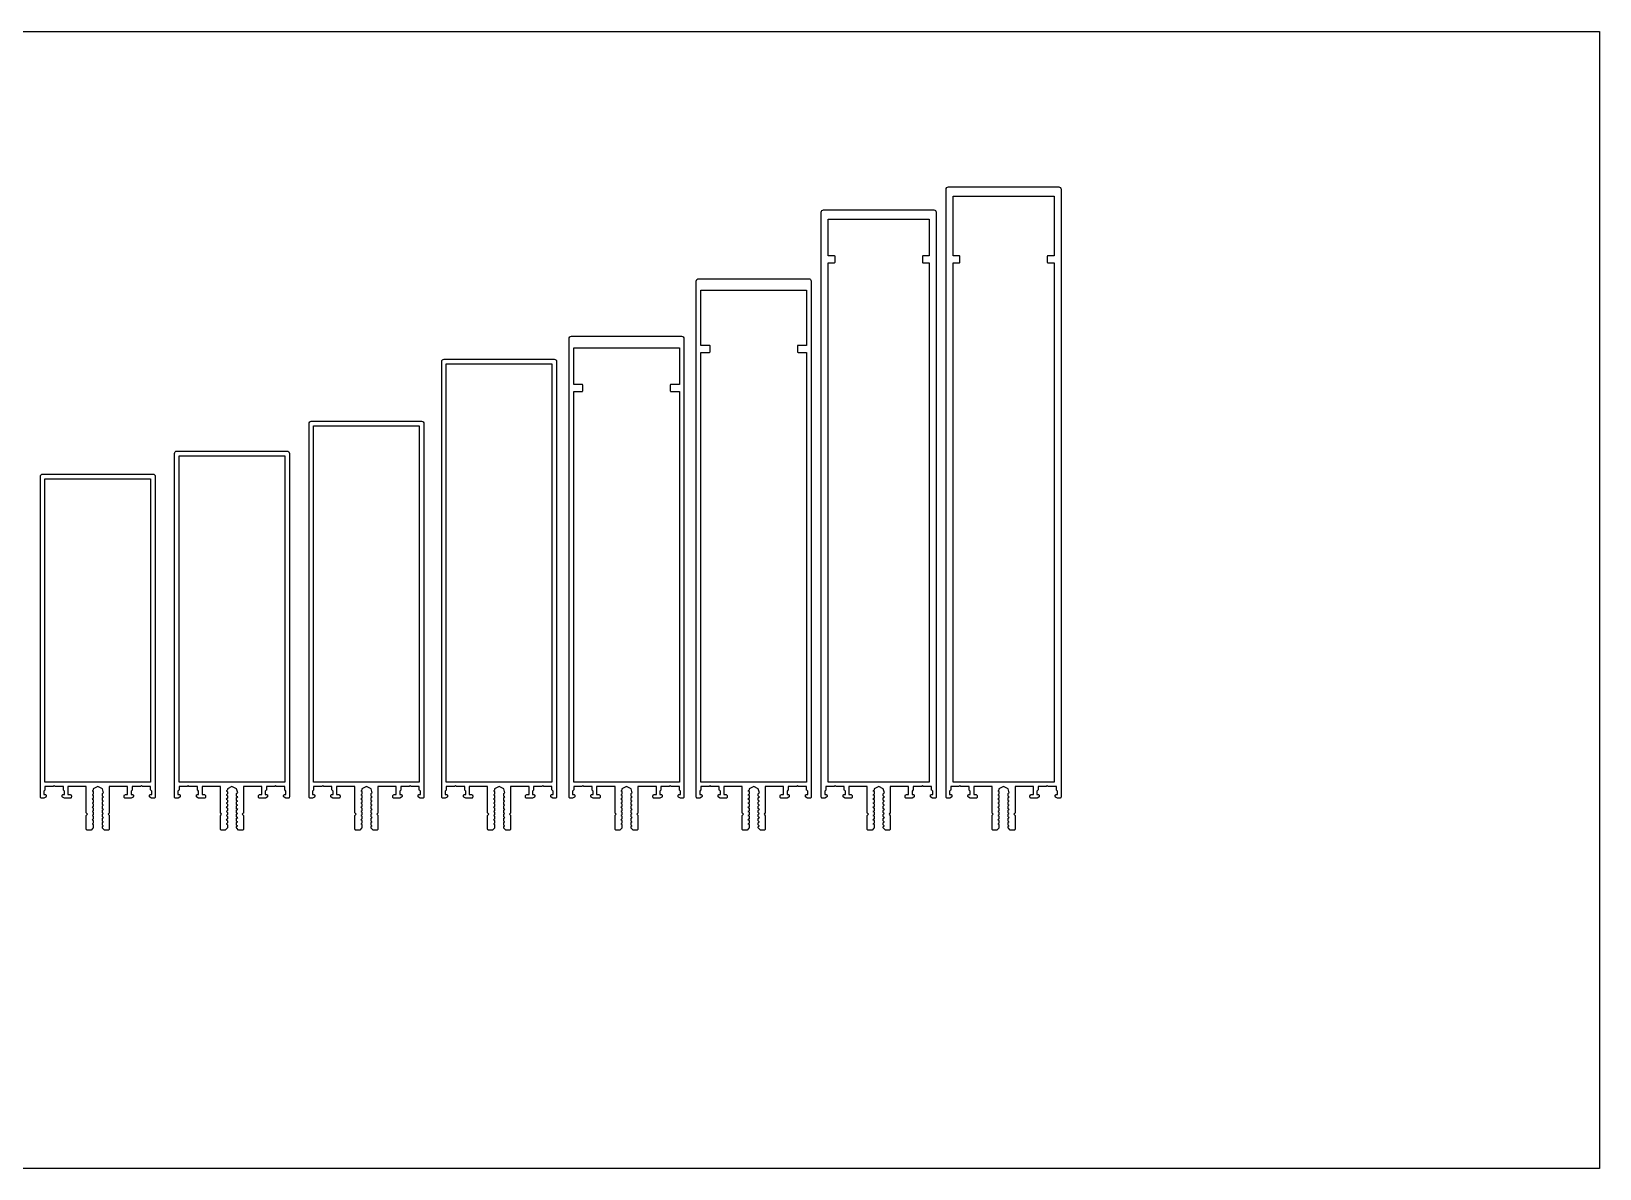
# Model space of a CAD drawing. Header units: millimetres. Extents: x 1744 to 18744, y -2272 to 2782.
# Drawn here: x 2542 to 3225, y 1779 to 2274 of the extents above; entities that cross this region are included whole.
import ezdxf

# ---------------------------------------------------------------- set-up
doc = ezdxf.new("R2010")
doc.units = ezdxf.units.MM

# ---------------------------------------------------------------- blocks, each defined once
blk = doc.blocks.new('КПС 926')
at = {"color": 217, "true_color": 0x93278f}
blk.add_lwpolyline([(22.5, 14.69), (22.5, 15.2, -0.414214), (22.8, 15.5), (23.5, 15.5), (23.5, 17), (23.09, 17.41, -0.198912), (23, 17.62), (23, 19), (19.62, 19, -0.198912), (19.41, 19.09), (19, 19.5), (18.59, 19.09, -0.198912), (18.38, 19), (15, 19), (15, 17.62, -0.198912), (14.91, 17.41), (14.5, 17), (14.5, 15.5), (15.2, 15.5, -0.414214), (15.5, 15.2), (15.5, 14.69, -0.284079), (15.33, 14.42), (14.56, 14.03, -0.116434), (14.43, 14), (12, 14, -0.414214), (11.5, 14.5), (11.5, 15, -0.414214), (12, 15.5), (13, 15.5), (13, 19), (5, 19), (5, 7.62, -0.198912), (4.91, 7.41), (4.5, 7), (4.91, 6.59, -0.198912), (5, 6.38), (5, 0.5, -0.414214), (4.5, 0), (3.12, 0, -0.198912), (2.91, 0.09), (2.09, 0.91, -0.198912), (2, 1.12), (2, 1.46, -0.284079), (2.17, 1.73), (2.5, 1.9), (2.17, 2.07, -0.284079), (2, 2.34), (2, 3.26, -0.284079), (2.17, 3.53), (2.5, 3.7), (2.17, 3.87, -0.284079), (2, 4.14), (2, 5.06, -0.284079), (2.17, 5.33), (2.5, 5.5), (2.17, 5.67, -0.284079), (2, 5.94), (2, 6.86, -0.284079), (2.17, 7.13), (2.5, 7.3), (2.17, 7.47, -0.284079), (2, 7.74), (2, 8.66, -0.284079), (2.17, 8.93), (2.5, 9.1), (2.17, 9.27, -0.284079), (2, 9.54), (2, 10.46, -0.284079), (2.17, 10.73), (2.5, 10.9), (2.17, 11.07, -0.284079), (2, 11.34), (2, 12.26, -0.284079), (2.17, 12.53), (2.5, 12.7), (2.17, 12.87, -0.284079), (2, 13.14), (2, 14.06, -0.284079), (2.17, 14.33), (2.5, 14.5), (2.17, 14.67, -0.284079), (2, 14.94), (2, 15.86, -0.284079), (2.17, 16.13), (2.5, 16.3), (2, 18), (0, 19), (-2, 18), (-2, 17.64, -0.284079), (-2.17, 17.37), (-2.5, 17.2), (-2.17, 17.03, -0.284079), (-2, 16.76), (-2, 15.84, -0.284079), (-2.17, 15.57), (-2.5, 15.4), (-2.17, 15.23, -0.284079), (-2, 14.96), (-2, 14.04, -0.284079), (-2.17, 13.77), (-2.5, 13.6), (-2.17, 13.43, -0.284079), (-2, 13.16), (-2, 12.24, -0.284079), (-2.17, 11.97), (-2.5, 11.8), (-2.17, 11.63, -0.284079), (-2, 11.36), (-2, 10.44, -0.284079), (-2.17, 10.17), (-2.5, 10), (-2.17, 9.83, -0.284079), (-2, 9.56), (-2, 8.64, -0.284079), (-2.17, 8.37), (-2.5, 8.2), (-2.17, 8.03, -0.284079), (-2, 7.76), (-2, 6.84, -0.284079), (-2.17, 6.57), (-2.5, 6.4), (-2.17, 6.23, -0.284079), (-2, 5.96), (-2, 5.04, -0.284079), (-2.17, 4.77), (-2.5, 4.6), (-2.17, 4.43, -0.284079), (-2, 4.16), (-2, 3.24, -0.284079), (-2.17, 2.97), (-2.5, 2.8), (-2.17, 2.63, -0.284079), (-2, 2.36), (-2, 1.12, -0.198912), (-2.09, 0.91), (-2.91, 0.09, -0.198912), (-3.12, 0), (-4.5, 0, -0.414214), (-5, 0.5), (-5, 6.38, -0.198912), (-4.91, 6.59), (-4.5, 7), (-4.91, 7.41, -0.198912), (-5, 7.62), (-5, 19), (-13, 19), (-13, 15.5), (-12, 15.5, -0.414214), (-11.5, 15), (-11.5, 14.5, -0.414214), (-12, 14), (-14.43, 14, -0.116434), (-14.56, 14.03), (-15.33, 14.42, -0.284079), (-15.5, 14.69), (-15.5, 15.2, -0.414214), (-15.2, 15.5), (-14.5, 15.5), (-14.5, 17), (-14.91, 17.41, -0.198912), (-15, 17.62), (-15, 19), (-18.38, 19, -0.198912), (-18.59, 19.09), (-19, 19.5), (-19.41, 19.09, -0.198912), (-19.62, 19), (-23, 19), (-23, 17.62, -0.198912), (-23.09, 17.41), (-23.5, 17), (-23.5, 15.5), (-22.8, 15.5, -0.414214), (-22.5, 15.2), (-22.5, 14.69, -0.284079), (-22.67, 14.42), (-23.44, 14.03, -0.116434), (-23.57, 14), (-24.5, 14, -0.414214), (-25, 14.5), (-25, 154, -0.414214), (-24, 155), (24, 155, -0.414214), (25, 154), (25, 14.5, -0.414214), (24.5, 14), (23.57, 14, -0.116434), (23.44, 14.03), (22.67, 14.42, -0.284079)], format="xyb", close=True, dxfattribs=at)
blk.add_lwpolyline([(23, 153), (23, 21), (-23, 21), (-23, 153)], close=True, dxfattribs=at)
blk = doc.blocks.new('КПС 586')
at = {"color": 217, "true_color": 0x93278f}
blk.add_lwpolyline([(22.5, 14.69), (22.5, 15.2, -0.414214), (22.8, 15.5), (23.5, 15.5), (23.5, 17), (23.09, 17.41, -0.198912), (23, 17.62), (23, 19), (19.62, 19, -0.198912), (19.41, 19.09), (19, 19.5), (18.59, 19.09, -0.198912), (18.38, 19), (15, 19), (15, 17.62, -0.198912), (14.91, 17.41), (14.5, 17), (14.5, 15.5), (15.2, 15.5, -0.414214), (15.5, 15.2), (15.5, 14.69, -0.284079), (15.33, 14.42), (14.56, 14.03, -0.116434), (14.43, 14), (12, 14, -0.414214), (11.5, 14.5), (11.5, 15, -0.414214), (12, 15.5), (13, 15.5), (13, 19), (5, 19), (5, 7.62, -0.198912), (4.91, 7.41), (4.5, 7), (4.91, 6.59, -0.198912), (5, 6.38), (5, 0.5, -0.414214), (4.5, 0), (3.12, 0, -0.198912), (2.91, 0.09), (2.09, 0.91, -0.198912), (2, 1.12), (2, 1.46, -0.284079), (2.17, 1.73), (2.5, 1.9), (2.17, 2.07, -0.284079), (2, 2.34), (2, 3.26, -0.284079), (2.17, 3.53), (2.5, 3.7), (2.17, 3.87, -0.284079), (2, 4.14), (2, 5.06, -0.284079), (2.17, 5.33), (2.5, 5.5), (2.17, 5.67, -0.284079), (2, 5.94), (2, 6.86, -0.284079), (2.17, 7.13), (2.5, 7.3), (2.17, 7.47, -0.284079), (2, 7.74), (2, 8.66, -0.284079), (2.17, 8.93), (2.5, 9.1), (2.17, 9.27, -0.284079), (2, 9.54), (2, 10.46, -0.284079), (2.17, 10.73), (2.5, 10.9), (2.17, 11.07, -0.284079), (2, 11.34), (2, 12.26, -0.284079), (2.17, 12.53), (2.5, 12.7), (2.17, 12.87, -0.284079), (2, 13.14), (2, 14.06, -0.284079), (2.17, 14.33), (2.5, 14.5), (2.17, 14.67, -0.284079), (2, 14.94), (2, 15.86, -0.284079), (2.17, 16.13), (2.5, 16.3), (2, 18), (0, 19), (-2, 18), (-2, 17.64, -0.284079), (-2.17, 17.37), (-2.5, 17.2), (-2.17, 17.03, -0.284079), (-2, 16.76), (-2, 15.84, -0.284079), (-2.17, 15.57), (-2.5, 15.4), (-2.17, 15.23, -0.284079), (-2, 14.96), (-2, 14.04, -0.284079), (-2.17, 13.77), (-2.5, 13.6), (-2.17, 13.43, -0.284079), (-2, 13.16), (-2, 12.24, -0.284079), (-2.17, 11.97), (-2.5, 11.8), (-2.17, 11.63, -0.284079), (-2, 11.36), (-2, 10.44, -0.284079), (-2.17, 10.17), (-2.5, 10), (-2.17, 9.83, -0.284079), (-2, 9.56), (-2, 8.64, -0.284079), (-2.17, 8.37), (-2.5, 8.2), (-2.17, 8.03, -0.284079), (-2, 7.76), (-2, 6.84, -0.284079), (-2.17, 6.57), (-2.5, 6.4), (-2.17, 6.23, -0.284079), (-2, 5.96), (-2, 5.04, -0.284079), (-2.17, 4.77), (-2.5, 4.6), (-2.17, 4.43, -0.284079), (-2, 4.16), (-2, 3.24, -0.284079), (-2.17, 2.97), (-2.5, 2.8), (-2.17, 2.63, -0.284079), (-2, 2.36), (-2, 1.12, -0.198912), (-2.09, 0.91), (-2.91, 0.09, -0.198912), (-3.12, 0), (-4.5, 0, -0.414214), (-5, 0.5), (-5, 6.38, -0.198912), (-4.91, 6.59), (-4.5, 7), (-4.91, 7.41, -0.198912), (-5, 7.62), (-5, 19), (-13, 19), (-13, 15.5), (-12, 15.5, -0.414214), (-11.5, 15), (-11.5, 14.5, -0.414214), (-12, 14), (-14.43, 14, -0.116434), (-14.56, 14.03), (-15.33, 14.42, -0.284079), (-15.5, 14.69), (-15.5, 15.2, -0.414214), (-15.2, 15.5), (-14.5, 15.5), (-14.5, 17), (-14.91, 17.41, -0.198912), (-15, 17.62), (-15, 19), (-18.38, 19, -0.198912), (-18.59, 19.09), (-19, 19.5), (-19.41, 19.09, -0.198912), (-19.62, 19), (-23, 19), (-23, 17.62, -0.198912), (-23.09, 17.41), (-23.5, 17), (-23.5, 15.5), (-22.8, 15.5, -0.414214), (-22.5, 15.2), (-22.5, 14.69, -0.284079), (-22.67, 14.42), (-23.44, 14.03, -0.116434), (-23.57, 14), (-24.5, 14, -0.414214), (-25, 14.5), (-25, 164, -0.414214), (-24, 165), (24, 165, -0.414214), (25, 164), (25, 14.5, -0.414214), (24.5, 14), (23.57, 14, -0.116434), (23.44, 14.03), (22.67, 14.42, -0.284079)], format="xyb", close=True, dxfattribs=at)
blk.add_lwpolyline([(23, 163), (23, 21), (-23, 21), (-23, 163)], close=True, dxfattribs=at)
blk = doc.blocks.new('КПС 345')
at = {"color": 217, "true_color": 0x93278f}
blk.add_lwpolyline([(22.5, 14.69), (22.5, 15.2, -0.414214), (22.8, 15.5), (23.5, 15.5), (23.5, 17), (23.09, 17.41, -0.198912), (23, 17.62), (23, 19), (19.62, 19, -0.198912), (19.41, 19.09), (19, 19.5), (18.59, 19.09, -0.198912), (18.38, 19), (15, 19), (15, 17.62, -0.198912), (14.91, 17.41), (14.5, 17), (14.5, 15.5), (15.2, 15.5, -0.414214), (15.5, 15.2), (15.5, 14.69, -0.284079), (15.33, 14.42), (14.56, 14.03, -0.116434), (14.43, 14), (12, 14, -0.414214), (11.5, 14.5), (11.5, 15, -0.414214), (12, 15.5), (13, 15.5), (13, 19), (5, 19), (5, 7.62, -0.198912), (4.91, 7.41), (4.5, 7), (4.91, 6.59, -0.198912), (5, 6.38), (5, 0.5, -0.414214), (4.5, 0), (3.12, 0, -0.198912), (2.91, 0.09), (2.09, 0.91, -0.198912), (2, 1.12), (2, 1.46, -0.284079), (2.17, 1.73), (2.5, 1.9), (2.17, 2.07, -0.284079), (2, 2.34), (2, 3.26, -0.284079), (2.17, 3.53), (2.5, 3.7), (2.17, 3.87, -0.284079), (2, 4.14), (2, 5.06, -0.284079), (2.17, 5.33), (2.5, 5.5), (2.17, 5.67, -0.284079), (2, 5.94), (2, 6.86, -0.284079), (2.17, 7.13), (2.5, 7.3), (2.17, 7.47, -0.284079), (2, 7.74), (2, 8.66, -0.284079), (2.17, 8.93), (2.5, 9.1), (2.17, 9.27, -0.284079), (2, 9.54), (2, 10.46, -0.284079), (2.17, 10.73), (2.5, 10.9), (2.17, 11.07, -0.284079), (2, 11.34), (2, 12.26, -0.284079), (2.17, 12.53), (2.5, 12.7), (2.17, 12.87, -0.284079), (2, 13.14), (2, 14.06, -0.284079), (2.17, 14.33), (2.5, 14.5), (2.17, 14.67, -0.284079), (2, 14.94), (2, 15.86, -0.284079), (2.17, 16.13), (2.5, 16.3), (2, 18), (0, 19), (-2, 18), (-2, 17.64, -0.284079), (-2.17, 17.37), (-2.5, 17.2), (-2.17, 17.03, -0.284079), (-2, 16.76), (-2, 15.84, -0.284079), (-2.17, 15.57), (-2.5, 15.4), (-2.17, 15.23, -0.284079), (-2, 14.96), (-2, 14.04, -0.284079), (-2.17, 13.77), (-2.5, 13.6), (-2.17, 13.43, -0.284079), (-2, 13.16), (-2, 12.24, -0.284079), (-2.17, 11.97), (-2.5, 11.8), (-2.17, 11.63, -0.284079), (-2, 11.36), (-2, 10.44, -0.284079), (-2.17, 10.17), (-2.5, 10), (-2.17, 9.83, -0.284079), (-2, 9.56), (-2, 8.64, -0.284079), (-2.17, 8.37), (-2.5, 8.2), (-2.17, 8.03, -0.284079), (-2, 7.76), (-2, 6.84, -0.284079), (-2.17, 6.57), (-2.5, 6.4), (-2.17, 6.23, -0.284079), (-2, 5.96), (-2, 5.04, -0.284079), (-2.17, 4.77), (-2.5, 4.6), (-2.17, 4.43, -0.284079), (-2, 4.16), (-2, 3.24, -0.284079), (-2.17, 2.97), (-2.5, 2.8), (-2.17, 2.63, -0.284079), (-2, 2.36), (-2, 1.12, -0.198912), (-2.09, 0.91), (-2.91, 0.09, -0.198912), (-3.12, 0), (-4.5, 0, -0.414214), (-5, 0.5), (-5, 6.38, -0.198912), (-4.91, 6.59), (-4.5, 7), (-4.91, 7.41, -0.198912), (-5, 7.62), (-5, 19), (-13, 19), (-13, 15.5), (-12, 15.5, -0.414214), (-11.5, 15), (-11.5, 14.5, -0.414214), (-12, 14), (-14.43, 14, -0.116434), (-14.56, 14.03), (-15.33, 14.42, -0.284079), (-15.5, 14.69), (-15.5, 15.2, -0.414214), (-15.2, 15.5), (-14.5, 15.5), (-14.5, 17), (-14.91, 17.41, -0.198912), (-15, 17.62), (-15, 19), (-18.38, 19, -0.198912), (-18.59, 19.09), (-19, 19.5), (-19.41, 19.09, -0.198912), (-19.62, 19), (-23, 19), (-23, 17.62, -0.198912), (-23.09, 17.41), (-23.5, 17), (-23.5, 15.5), (-22.8, 15.5, -0.414214), (-22.5, 15.2), (-22.5, 14.69, -0.284079), (-22.67, 14.42), (-23.44, 14.03, -0.116434), (-23.57, 14), (-24.5, 14, -0.414214), (-25, 14.5), (-25, 177, -0.414214), (-24, 178), (24, 178, -0.414214), (25, 177), (25, 14.5, -0.414214), (24.5, 14), (23.57, 14, -0.116434), (23.44, 14.03), (22.67, 14.42, -0.284079)], format="xyb", close=True, dxfattribs=at)
blk.add_lwpolyline([(-23, 21), (-23, 176), (23, 176), (23, 21)], close=True, dxfattribs=at)
blk = doc.blocks.new('КПС 636')
at = {"color": 217, "true_color": 0x93278f}
blk.add_lwpolyline([(22.5, 14.69), (22.5, 15.2, -0.414214), (22.8, 15.5), (23.5, 15.5), (23.5, 17), (23.09, 17.41, -0.198912), (23, 17.62), (23, 19), (19.62, 19, -0.198912), (19.41, 19.09), (19, 19.5), (18.59, 19.09, -0.198912), (18.38, 19), (15, 19), (15, 17.62, -0.198912), (14.91, 17.41), (14.5, 17), (14.5, 15.5), (15.2, 15.5, -0.414214), (15.5, 15.2), (15.5, 14.69, -0.284079), (15.33, 14.42), (14.56, 14.03, -0.116434), (14.43, 14), (12, 14, -0.414214), (11.5, 14.5), (11.5, 15, -0.414214), (12, 15.5), (13, 15.5), (13, 19), (5, 19), (5, 7.62, -0.198912), (4.91, 7.41), (4.5, 7), (4.91, 6.59, -0.198912), (5, 6.38), (5, 0.5, -0.414214), (4.5, 0), (3.12, 0, -0.198912), (2.91, 0.09), (2.09, 0.91, -0.198912), (2, 1.12), (2, 1.46, -0.284079), (2.17, 1.73), (2.5, 1.9), (2.17, 2.07, -0.284079), (2, 2.34), (2, 3.26, -0.284079), (2.17, 3.53), (2.5, 3.7), (2.17, 3.87, -0.284079), (2, 4.14), (2, 5.06, -0.284079), (2.17, 5.33), (2.5, 5.5), (2.17, 5.67, -0.284079), (2, 5.94), (2, 6.86, -0.284079), (2.17, 7.13), (2.5, 7.3), (2.17, 7.47, -0.284079), (2, 7.74), (2, 8.66, -0.284079), (2.17, 8.93), (2.5, 9.1), (2.17, 9.27, -0.284079), (2, 9.54), (2, 10.46, -0.284079), (2.17, 10.73), (2.5, 10.9), (2.17, 11.07, -0.284079), (2, 11.34), (2, 12.26, -0.284079), (2.17, 12.53), (2.5, 12.7), (2.17, 12.87, -0.284079), (2, 13.14), (2, 14.06, -0.284079), (2.17, 14.33), (2.5, 14.5), (2.17, 14.67, -0.284079), (2, 14.94), (2, 15.86, -0.284079), (2.17, 16.13), (2.5, 16.3), (2, 18), (0, 19), (-2, 18), (-2, 17.64, -0.284079), (-2.17, 17.37), (-2.5, 17.2), (-2.17, 17.03, -0.284079), (-2, 16.76), (-2, 15.84, -0.284079), (-2.17, 15.57), (-2.5, 15.4), (-2.17, 15.23, -0.284079), (-2, 14.96), (-2, 14.04, -0.284079), (-2.17, 13.77), (-2.5, 13.6), (-2.17, 13.43, -0.284079), (-2, 13.16), (-2, 12.24, -0.284079), (-2.17, 11.97), (-2.5, 11.8), (-2.17, 11.63, -0.284079), (-2, 11.36), (-2, 10.44, -0.284079), (-2.17, 10.17), (-2.5, 10), (-2.17, 9.83, -0.284079), (-2, 9.56), (-2, 8.64, -0.284079), (-2.17, 8.37), (-2.5, 8.2), (-2.17, 8.03, -0.284079), (-2, 7.76), (-2, 6.84, -0.284079), (-2.17, 6.57), (-2.5, 6.4), (-2.17, 6.23, -0.284079), (-2, 5.96), (-2, 5.04, -0.284079), (-2.17, 4.77), (-2.5, 4.6), (-2.17, 4.43, -0.284079), (-2, 4.16), (-2, 3.24, -0.284079), (-2.17, 2.97), (-2.5, 2.8), (-2.17, 2.63, -0.284079), (-2, 2.36), (-2, 1.12, -0.198912), (-2.09, 0.91), (-2.91, 0.09, -0.198912), (-3.12, 0), (-4.5, 0, -0.414214), (-5, 0.5), (-5, 6.38, -0.198912), (-4.91, 6.59), (-4.5, 7), (-4.91, 7.41, -0.198912), (-5, 7.62), (-5, 19), (-13, 19), (-13, 15.5), (-12, 15.5, -0.414214), (-11.5, 15), (-11.5, 14.5, -0.414214), (-12, 14), (-14.43, 14, -0.116434), (-14.56, 14.03), (-15.33, 14.42, -0.284079), (-15.5, 14.69), (-15.5, 15.2, -0.414214), (-15.2, 15.5), (-14.5, 15.5), (-14.5, 17), (-14.91, 17.41, -0.198912), (-15, 17.62), (-15, 19), (-18.38, 19, -0.198912), (-18.59, 19.09), (-19, 19.5), (-19.41, 19.09, -0.198912), (-19.62, 19), (-23, 19), (-23, 17.62, -0.198912), (-23.09, 17.41), (-23.5, 17), (-23.5, 15.5), (-22.8, 15.5, -0.414214), (-22.5, 15.2), (-22.5, 14.69, -0.284079), (-22.67, 14.42), (-23.44, 14.03, -0.116434), (-23.57, 14), (-24.5, 14, -0.414214), (-25, 14.5), (-25, 204, -0.414214), (-24, 205), (24, 205, -0.414214), (25, 204), (25, 14.5, -0.414214), (24.5, 14), (23.57, 14, -0.116434), (23.44, 14.03), (22.67, 14.42, -0.284079)], format="xyb", close=True, dxfattribs=at)
blk.add_lwpolyline([(23, 203), (23, 21), (-23, 21), (-23, 203)], close=True, dxfattribs=at)
blk = doc.blocks.new('КПС 475')
at = {"color": 217, "true_color": 0x93278f}
blk.add_lwpolyline([(22.5, 14.69), (22.5, 15.2, -0.414214), (22.8, 15.5), (23.5, 15.5), (23.5, 17), (23.09, 17.41, -0.198912), (23, 17.62), (23, 19), (19.62, 19, -0.198912), (19.41, 19.09), (19, 19.5), (18.59, 19.09, -0.198912), (18.38, 19), (15, 19), (15, 17.62, -0.198912), (14.91, 17.41), (14.5, 17), (14.5, 15.5), (15.2, 15.5, -0.414214), (15.5, 15.2), (15.5, 14.69, -0.284079), (15.33, 14.42), (14.56, 14.03, -0.116434), (14.43, 14), (12, 14, -0.414214), (11.5, 14.5), (11.5, 15, -0.414214), (12, 15.5), (13, 15.5), (13, 19), (5, 19), (5, 7.62, -0.198912), (4.91, 7.41), (4.5, 7), (4.91, 6.59, -0.198912), (5, 6.38), (5, 0.5, -0.414214), (4.5, 0), (3.12, 0, -0.198912), (2.91, 0.09), (2.09, 0.91, -0.198912), (2, 1.12), (2, 1.46, -0.284079), (2.17, 1.73), (2.5, 1.9), (2.17, 2.07, -0.284079), (2, 2.34), (2, 3.26, -0.284079), (2.17, 3.53), (2.5, 3.7), (2.17, 3.87, -0.284079), (2, 4.14), (2, 5.06, -0.284079), (2.17, 5.33), (2.5, 5.5), (2.17, 5.67, -0.284079), (2, 5.94), (2, 6.86, -0.284079), (2.17, 7.13), (2.5, 7.3), (2.17, 7.47, -0.284079), (2, 7.74), (2, 8.66, -0.284079), (2.17, 8.93), (2.5, 9.1), (2.17, 9.27, -0.284079), (2, 9.54), (2, 10.46, -0.284079), (2.17, 10.73), (2.5, 10.9), (2.17, 11.07, -0.284079), (2, 11.34), (2, 12.26, -0.284079), (2.17, 12.53), (2.5, 12.7), (2.17, 12.87, -0.284079), (2, 13.14), (2, 14.06, -0.284079), (2.17, 14.33), (2.5, 14.5), (2.17, 14.67, -0.284079), (2, 14.94), (2, 15.86, -0.284079), (2.17, 16.13), (2.5, 16.3), (2, 18), (0, 19), (-2, 18), (-2, 17.64, -0.284079), (-2.17, 17.37), (-2.5, 17.2), (-2.17, 17.03, -0.284079), (-2, 16.76), (-2, 15.84, -0.284079), (-2.17, 15.57), (-2.5, 15.4), (-2.17, 15.23, -0.284079), (-2, 14.96), (-2, 14.04, -0.284079), (-2.17, 13.77), (-2.5, 13.6), (-2.17, 13.43, -0.284079), (-2, 13.16), (-2, 12.24, -0.284079), (-2.17, 11.97), (-2.5, 11.8), (-2.17, 11.63, -0.284079), (-2, 11.36), (-2, 10.44, -0.284079), (-2.17, 10.17), (-2.5, 10), (-2.17, 9.83, -0.284079), (-2, 9.56), (-2, 8.64, -0.284079), (-2.17, 8.37), (-2.5, 8.2), (-2.17, 8.03, -0.284079), (-2, 7.76), (-2, 6.84, -0.284079), (-2.17, 6.57), (-2.5, 6.4), (-2.17, 6.23, -0.284079), (-2, 5.96), (-2, 5.04, -0.284079), (-2.17, 4.77), (-2.5, 4.6), (-2.17, 4.43, -0.284079), (-2, 4.16), (-2, 3.24, -0.284079), (-2.17, 2.97), (-2.5, 2.8), (-2.17, 2.63, -0.284079), (-2, 2.36), (-2, 1.12, -0.198912), (-2.09, 0.91), (-2.91, 0.09, -0.198912), (-3.12, 0), (-4.5, 0, -0.414214), (-5, 0.5), (-5, 6.38, -0.198912), (-4.91, 6.59), (-4.5, 7), (-4.91, 7.41, -0.198912), (-5, 7.62), (-5, 19), (-13, 19), (-13, 15.5), (-12, 15.5, -0.414214), (-11.5, 15), (-11.5, 14.5, -0.414214), (-12, 14), (-14.43, 14, -0.116434), (-14.56, 14.03), (-15.33, 14.42, -0.284079), (-15.5, 14.69), (-15.5, 15.2, -0.414214), (-15.2, 15.5), (-14.5, 15.5), (-14.5, 17), (-14.91, 17.41, -0.198912), (-15, 17.62), (-15, 19), (-18.38, 19, -0.198912), (-18.59, 19.09), (-19, 19.5), (-19.41, 19.09, -0.198912), (-19.62, 19), (-23, 19), (-23, 17.62, -0.198912), (-23.09, 17.41), (-23.5, 17), (-23.5, 15.5), (-22.8, 15.5, -0.414214), (-22.5, 15.2), (-22.5, 14.69, -0.284079), (-22.67, 14.42), (-23.44, 14.03, -0.116434), (-23.57, 14), (-24.5, 14, -0.414214), (-25, 14.5), (-25, 214, -0.414214), (-24, 215), (24, 215, -0.414214), (25, 214), (25, 14.5, -0.414214), (24.5, 14), (23.57, 14, -0.116434), (23.44, 14.03), (22.67, 14.42, -0.284079)], format="xyb", close=True, dxfattribs=at)
blk.add_lwpolyline([(-23, 191), (-19.3, 191, 0.414214), (-19, 191.3), (-19, 193.7, 0.414214), (-19.3, 194), (-23, 194), (-23, 210), (23, 210), (23, 194), (19.3, 194, 0.414214), (19, 193.7), (19, 191.3, 0.414214), (19.3, 191), (23, 191), (23, 21), (-23, 21), (-23, 191)], format="xyb", dxfattribs=at)
blk = doc.blocks.new('КПС 718')
at = {"color": 217, "true_color": 0x93278f}
for points in [[(22.5, 14.69), (22.5, 15.2, -0.414214), (22.8, 15.5), (23.5, 15.5), (23.5, 17), (23.09, 17.41, -0.198912), (23, 17.62), (23, 19), (19.62, 19, -0.198912), (19.41, 19.09), (19, 19.5), (18.59, 19.09, -0.198912), (18.38, 19), (15, 19), (15, 17.62, -0.198912), (14.91, 17.41), (14.5, 17), (14.5, 15.5), (15.2, 15.5, -0.414214), (15.5, 15.2), (15.5, 14.69, -0.284079), (15.33, 14.42), (14.56, 14.03, -0.116434), (14.43, 14), (12, 14, -0.414214), (11.5, 14.5), (11.5, 15, -0.414214), (12, 15.5), (13, 15.5), (13, 19), (5, 19), (5, 7.62, -0.198912), (4.91, 7.41), (4.5, 7), (4.91, 6.59, -0.198912), (5, 6.38), (5, 0.5, -0.414214), (4.5, 0), (3.12, 0, -0.198912), (2.91, 0.09), (2.09, 0.91, -0.198912), (2, 1.12), (2, 1.46, -0.284079), (2.17, 1.73), (2.5, 1.9), (2.17, 2.07, -0.284079), (2, 2.34), (2, 3.26, -0.284079), (2.17, 3.53), (2.5, 3.7), (2.17, 3.87, -0.284079), (2, 4.14), (2, 5.06, -0.284079), (2.17, 5.33), (2.5, 5.5), (2.17, 5.67, -0.284079), (2, 5.94), (2, 6.86, -0.284079), (2.17, 7.13), (2.5, 7.3), (2.17, 7.47, -0.284079), (2, 7.74), (2, 8.66, -0.284079), (2.17, 8.93), (2.5, 9.1), (2.17, 9.27, -0.284079), (2, 9.54), (2, 10.46, -0.284079), (2.17, 10.73), (2.5, 10.9), (2.17, 11.07, -0.284079), (2, 11.34), (2, 12.26, -0.284079), (2.17, 12.53), (2.5, 12.7), (2.17, 12.87, -0.284079), (2, 13.14), (2, 14.06, -0.284079), (2.17, 14.33), (2.5, 14.5), (2.17, 14.67, -0.284079), (2, 14.94), (2, 15.86, -0.284079), (2.17, 16.13), (2.5, 16.3), (2, 18), (0, 19), (-2, 18), (-2, 17.64, -0.284079), (-2.17, 17.37), (-2.5, 17.2), (-2.17, 17.03, -0.284079), (-2, 16.76), (-2, 15.84, -0.284079), (-2.17, 15.57), (-2.5, 15.4), (-2.17, 15.23, -0.284079), (-2, 14.96), (-2, 14.04, -0.284079), (-2.17, 13.77), (-2.5, 13.6), (-2.17, 13.43, -0.284079), (-2, 13.16), (-2, 12.24, -0.284079), (-2.17, 11.97), (-2.5, 11.8), (-2.17, 11.63, -0.284079), (-2, 11.36), (-2, 10.44, -0.284079), (-2.17, 10.17), (-2.5, 10), (-2.17, 9.83, -0.284079), (-2, 9.56), (-2, 8.64, -0.284079), (-2.17, 8.37), (-2.5, 8.2), (-2.17, 8.03, -0.284079), (-2, 7.76), (-2, 6.84, -0.284079), (-2.17, 6.57), (-2.5, 6.4), (-2.17, 6.23, -0.284079), (-2, 5.96), (-2, 5.04, -0.284079), (-2.17, 4.77), (-2.5, 4.6), (-2.17, 4.43, -0.284079), (-2, 4.16), (-2, 3.24, -0.284079), (-2.17, 2.97), (-2.5, 2.8), (-2.17, 2.63, -0.284079), (-2, 2.36), (-2, 1.12, -0.198912), (-2.09, 0.91), (-2.91, 0.09, -0.198912), (-3.12, 0), (-4.5, 0, -0.414214), (-5, 0.5), (-5, 6.38, -0.198912), (-4.91, 6.59), (-4.5, 7), (-4.91, 7.41, -0.198912), (-5, 7.62), (-5, 19), (-13, 19), (-13, 15.5), (-12, 15.5, -0.414214), (-11.5, 15), (-11.5, 14.5, -0.414214), (-12, 14), (-14.43, 14, -0.116434), (-14.56, 14.03), (-15.33, 14.42, -0.284079), (-15.5, 14.69), (-15.5, 15.2, -0.414214), (-15.2, 15.5), (-14.5, 15.5), (-14.5, 17), (-14.91, 17.41, -0.198912), (-15, 17.62), (-15, 19), (-18.38, 19, -0.198912), (-18.59, 19.09), (-19, 19.5), (-19.41, 19.09, -0.198912), (-19.62, 19), (-23, 19), (-23, 17.62, -0.198912), (-23.09, 17.41), (-23.5, 17), (-23.5, 15.5), (-22.8, 15.5, -0.414214), (-22.5, 15.2), (-22.5, 14.69, -0.284079), (-22.67, 14.42), (-23.44, 14.03, -0.116434), (-23.57, 14), (-24.5, 14, -0.414214), (-25, 14.5), (-25, 239, -0.414214), (-24, 240), (24, 240, -0.414214), (25, 239), (25, 14.5, -0.414214), (24.5, 14), (23.57, 14, -0.116434), (23.44, 14.03), (22.67, 14.42, -0.284079)], [(23, 211), (19.3, 211, 0.414214), (19, 210.7), (19, 208.3, 0.414214), (19.3, 208), (23, 208), (23, 21), (-23, 21), (-23, 208), (-19.3, 208, 0.414214), (-19, 208.3), (-19, 210.7, 0.414214), (-19.3, 211), (-23, 211), (-23, 235), (23, 235)]]:
    blk.add_lwpolyline(points, format="xyb", close=True, dxfattribs=at)
blk = doc.blocks.new('КПС 829')
at = {"color": 217, "true_color": 0x93278f}
for points in [[(22.5, 14.69), (22.5, 15.2, -0.414214), (22.8, 15.5), (23.5, 15.5), (23.5, 17), (23.09, 17.41, -0.198912), (23, 17.62), (23, 19), (19.62, 19, -0.198912), (19.41, 19.09), (19, 19.5), (18.59, 19.09, -0.198912), (18.38, 19), (15, 19), (15, 17.62, -0.198912), (14.91, 17.41), (14.5, 17), (14.5, 15.5), (15.2, 15.5, -0.414214), (15.5, 15.2), (15.5, 14.69, -0.284079), (15.33, 14.42), (14.56, 14.03, -0.116434), (14.43, 14), (12, 14, -0.414214), (11.5, 14.5), (11.5, 15, -0.414214), (12, 15.5), (13, 15.5), (13, 19), (5, 19), (5, 7.62, -0.198912), (4.91, 7.41), (4.5, 7), (4.91, 6.59, -0.198912), (5, 6.38), (5, 0.5, -0.414214), (4.5, 0), (3.12, 0, -0.198912), (2.91, 0.09), (2.09, 0.91, -0.198912), (2, 1.12), (2, 1.46, -0.284079), (2.17, 1.73), (2.5, 1.9), (2.17, 2.07, -0.284079), (2, 2.34), (2, 3.26, -0.284079), (2.17, 3.53), (2.5, 3.7), (2.17, 3.87, -0.284079), (2, 4.14), (2, 5.06, -0.284079), (2.17, 5.33), (2.5, 5.5), (2.17, 5.67, -0.284079), (2, 5.94), (2, 6.86, -0.284079), (2.17, 7.13), (2.5, 7.3), (2.17, 7.47, -0.284079), (2, 7.74), (2, 8.66, -0.284079), (2.17, 8.93), (2.5, 9.1), (2.17, 9.27, -0.284079), (2, 9.54), (2, 10.46, -0.284079), (2.17, 10.73), (2.5, 10.9), (2.17, 11.07, -0.284079), (2, 11.34), (2, 12.26, -0.284079), (2.17, 12.53), (2.5, 12.7), (2.17, 12.87, -0.284079), (2, 13.14), (2, 14.06, -0.284079), (2.17, 14.33), (2.5, 14.5), (2.17, 14.67, -0.284079), (2, 14.94), (2, 15.86, -0.284079), (2.17, 16.13), (2.5, 16.3), (2, 18), (0, 19), (-2, 18), (-2, 17.64, -0.284079), (-2.17, 17.37), (-2.5, 17.2), (-2.17, 17.03, -0.284079), (-2, 16.76), (-2, 15.84, -0.284079), (-2.17, 15.57), (-2.5, 15.4), (-2.17, 15.23, -0.284079), (-2, 14.96), (-2, 14.04, -0.284079), (-2.17, 13.77), (-2.5, 13.6), (-2.17, 13.43, -0.284079), (-2, 13.16), (-2, 12.24, -0.284079), (-2.17, 11.97), (-2.5, 11.8), (-2.17, 11.63, -0.284079), (-2, 11.36), (-2, 10.44, -0.284079), (-2.17, 10.17), (-2.5, 10), (-2.17, 9.83, -0.284079), (-2, 9.56), (-2, 8.64, -0.284079), (-2.17, 8.37), (-2.5, 8.2), (-2.17, 8.03, -0.284079), (-2, 7.76), (-2, 6.84, -0.284079), (-2.17, 6.57), (-2.5, 6.4), (-2.17, 6.23, -0.284079), (-2, 5.96), (-2, 5.04, -0.284079), (-2.17, 4.77), (-2.5, 4.6), (-2.17, 4.43, -0.284079), (-2, 4.16), (-2, 3.24, -0.284079), (-2.17, 2.97), (-2.5, 2.8), (-2.17, 2.63, -0.284079), (-2, 2.36), (-2, 1.12, -0.198912), (-2.09, 0.91), (-2.91, 0.09, -0.198912), (-3.12, 0), (-4.5, 0, -0.414214), (-5, 0.5), (-5, 6.38, -0.198912), (-4.91, 6.59), (-4.5, 7), (-4.91, 7.41, -0.198912), (-5, 7.62), (-5, 19), (-13, 19), (-13, 15.5), (-12, 15.5, -0.414214), (-11.5, 15), (-11.5, 14.5, -0.414214), (-12, 14), (-14.43, 14, -0.116434), (-14.56, 14.03), (-15.33, 14.42, -0.284079), (-15.5, 14.69), (-15.5, 15.2, -0.414214), (-15.2, 15.5), (-14.5, 15.5), (-14.5, 17), (-14.91, 17.41, -0.198912), (-15, 17.62), (-15, 19), (-18.38, 19, -0.198912), (-18.59, 19.09), (-19, 19.5), (-19.41, 19.09, -0.198912), (-19.62, 19), (-23, 19), (-23, 17.62, -0.198912), (-23.09, 17.41), (-23.5, 17), (-23.5, 15.5), (-22.8, 15.5, -0.414214), (-22.5, 15.2), (-22.5, 14.69, -0.284079), (-22.67, 14.42), (-23.44, 14.03, -0.116434), (-23.57, 14), (-24.5, 14, -0.414214), (-25, 14.5), (-25, 269, -0.414214), (-24, 270), (24, 270, -0.414214), (25, 269), (25, 14.5, -0.414214), (24.5, 14), (23.57, 14, -0.116434), (23.44, 14.03), (22.67, 14.42, -0.284079)], [(-22, 247), (-19.3, 247, 0.414214), (-19, 247.3), (-19, 249.7, 0.414214), (-19.3, 250), (-22, 250), (-22, 266), (22, 266), (22, 250), (19.3, 250, 0.414214), (19, 249.7), (19, 247.3, 0.414214), (19.3, 247), (22, 247), (22, 21), (-22, 21)]]:
    blk.add_lwpolyline(points, format="xyb", close=True, dxfattribs=at)
blk = doc.blocks.new('КПС 801')
at = {"color": 217, "true_color": 0x93278f}
for points in [[(22.5, 14.69), (22.5, 15.2, -0.414214), (22.8, 15.5), (23.5, 15.5), (23.5, 17), (23.09, 17.41, -0.198912), (23, 17.62), (23, 19), (19.62, 19, -0.198912), (19.41, 19.09), (19, 19.5), (18.59, 19.09, -0.198912), (18.38, 19), (15, 19), (15, 17.62, -0.198912), (14.91, 17.41), (14.5, 17), (14.5, 15.5), (15.2, 15.5, -0.414214), (15.5, 15.2), (15.5, 14.69, -0.284079), (15.33, 14.42), (14.56, 14.03, -0.116434), (14.43, 14), (12, 14, -0.414214), (11.5, 14.5), (11.5, 15, -0.414214), (12, 15.5), (13, 15.5), (13, 19), (5, 19), (5, 7.62, -0.198912), (4.91, 7.41), (4.5, 7), (4.91, 6.59, -0.198912), (5, 6.38), (5, 0.5, -0.414214), (4.5, 0), (3.12, 0, -0.198912), (2.91, 0.09), (2.09, 0.91, -0.198912), (2, 1.12), (2, 1.46, -0.284079), (2.17, 1.73), (2.5, 1.9), (2.17, 2.07, -0.284079), (2, 2.34), (2, 3.26, -0.284079), (2.17, 3.53), (2.5, 3.7), (2.17, 3.87, -0.284079), (2, 4.14), (2, 5.06, -0.284079), (2.17, 5.33), (2.5, 5.5), (2.17, 5.67, -0.284079), (2, 5.94), (2, 6.86, -0.284079), (2.17, 7.13), (2.5, 7.3), (2.17, 7.47, -0.284079), (2, 7.74), (2, 8.66, -0.284079), (2.17, 8.93), (2.5, 9.1), (2.17, 9.27, -0.284079), (2, 9.54), (2, 10.46, -0.284079), (2.17, 10.73), (2.5, 10.9), (2.17, 11.07, -0.284079), (2, 11.34), (2, 12.26, -0.284079), (2.17, 12.53), (2.5, 12.7), (2.17, 12.87, -0.284079), (2, 13.14), (2, 14.06, -0.284079), (2.17, 14.33), (2.5, 14.5), (2.17, 14.67, -0.284079), (2, 14.94), (2, 15.86, -0.284079), (2.17, 16.13), (2.5, 16.3), (2, 18), (0, 19), (-2, 18), (-2, 17.64, -0.284079), (-2.17, 17.37), (-2.5, 17.2), (-2.17, 17.03, -0.284079), (-2, 16.76), (-2, 15.84, -0.284079), (-2.17, 15.57), (-2.5, 15.4), (-2.17, 15.23, -0.284079), (-2, 14.96), (-2, 14.04, -0.284079), (-2.17, 13.77), (-2.5, 13.6), (-2.17, 13.43, -0.284079), (-2, 13.16), (-2, 12.24, -0.284079), (-2.17, 11.97), (-2.5, 11.8), (-2.17, 11.63, -0.284079), (-2, 11.36), (-2, 10.44, -0.284079), (-2.17, 10.17), (-2.5, 10), (-2.17, 9.83, -0.284079), (-2, 9.56), (-2, 8.64, -0.284079), (-2.17, 8.37), (-2.5, 8.2), (-2.17, 8.03, -0.284079), (-2, 7.76), (-2, 6.84, -0.284079), (-2.17, 6.57), (-2.5, 6.4), (-2.17, 6.23, -0.284079), (-2, 5.96), (-2, 5.04, -0.284079), (-2.17, 4.77), (-2.5, 4.6), (-2.17, 4.43, -0.284079), (-2, 4.16), (-2, 3.24, -0.284079), (-2.17, 2.97), (-2.5, 2.8), (-2.17, 2.63, -0.284079), (-2, 2.36), (-2, 1.12, -0.198912), (-2.09, 0.91), (-2.91, 0.09, -0.198912), (-3.12, 0), (-4.5, 0, -0.414214), (-5, 0.5), (-5, 6.38, -0.198912), (-4.91, 6.59), (-4.5, 7), (-4.91, 7.41, -0.198912), (-5, 7.62), (-5, 19), (-13, 19), (-13, 15.5), (-12, 15.5, -0.414214), (-11.5, 15), (-11.5, 14.5, -0.414214), (-12, 14), (-14.43, 14, -0.116434), (-14.56, 14.03), (-15.33, 14.42, -0.284079), (-15.5, 14.69), (-15.5, 15.2, -0.414214), (-15.2, 15.5), (-14.5, 15.5), (-14.5, 17), (-14.91, 17.41, -0.198912), (-15, 17.62), (-15, 19), (-18.38, 19, -0.198912), (-18.59, 19.09), (-19, 19.5), (-19.41, 19.09, -0.198912), (-19.62, 19), (-23, 19), (-23, 17.62, -0.198912), (-23.09, 17.41), (-23.5, 17), (-23.5, 15.5), (-22.8, 15.5, -0.414214), (-22.5, 15.2), (-22.5, 14.69, -0.284079), (-22.67, 14.42), (-23.44, 14.03, -0.116434), (-23.57, 14), (-24.5, 14, -0.414214), (-25, 14.5), (-25, 279, -0.414214), (-24, 280), (24, 280, -0.414214), (25, 279), (25, 14.5, -0.414214), (24.5, 14), (23.57, 14, -0.116434), (23.44, 14.03), (22.67, 14.42, -0.284079)], [(-22, 247), (-19.3, 247, 0.414214), (-19, 247.3), (-19, 249.7, 0.414214), (-19.3, 250), (-22, 250), (-22, 276), (22, 276), (22, 250), (19.3, 250, 0.414214), (19, 249.7), (19, 247.3, 0.414214), (19.3, 247), (22, 247), (22, 21), (-22, 21)]]:
    blk.add_lwpolyline(points, format="xyb", close=True, dxfattribs=at)

msp = doc.modelspace()

# ---------------------------------------------------------------- linework, layer by layer
msp.add_lwpolyline([(3225.02, 1778.785), (1743.527, 1778.785), (1743.527, 2273.75), (3225.02, 2273.75)], close=True)

# ---------------------------------------------------------------- block references
for name, p in [('КПС 801', (2965.557, 1926.052)), ('КПС 829', (2911.205, 1926.052)), ('КПС 718', (2856.788, 1926.052)), ('КПС 475', (2801.422, 1926.052)), ('КПС 636', (2745.976, 1926.052)), ('КПС 345', (2688.213, 1926.052)), ('КПС 586', (2629.676, 1926.052)), ('КПС 926', (2571.273, 1926.052))]:
    msp.add_blockref(name, p)

doc.saveas('drawing.dxf')
